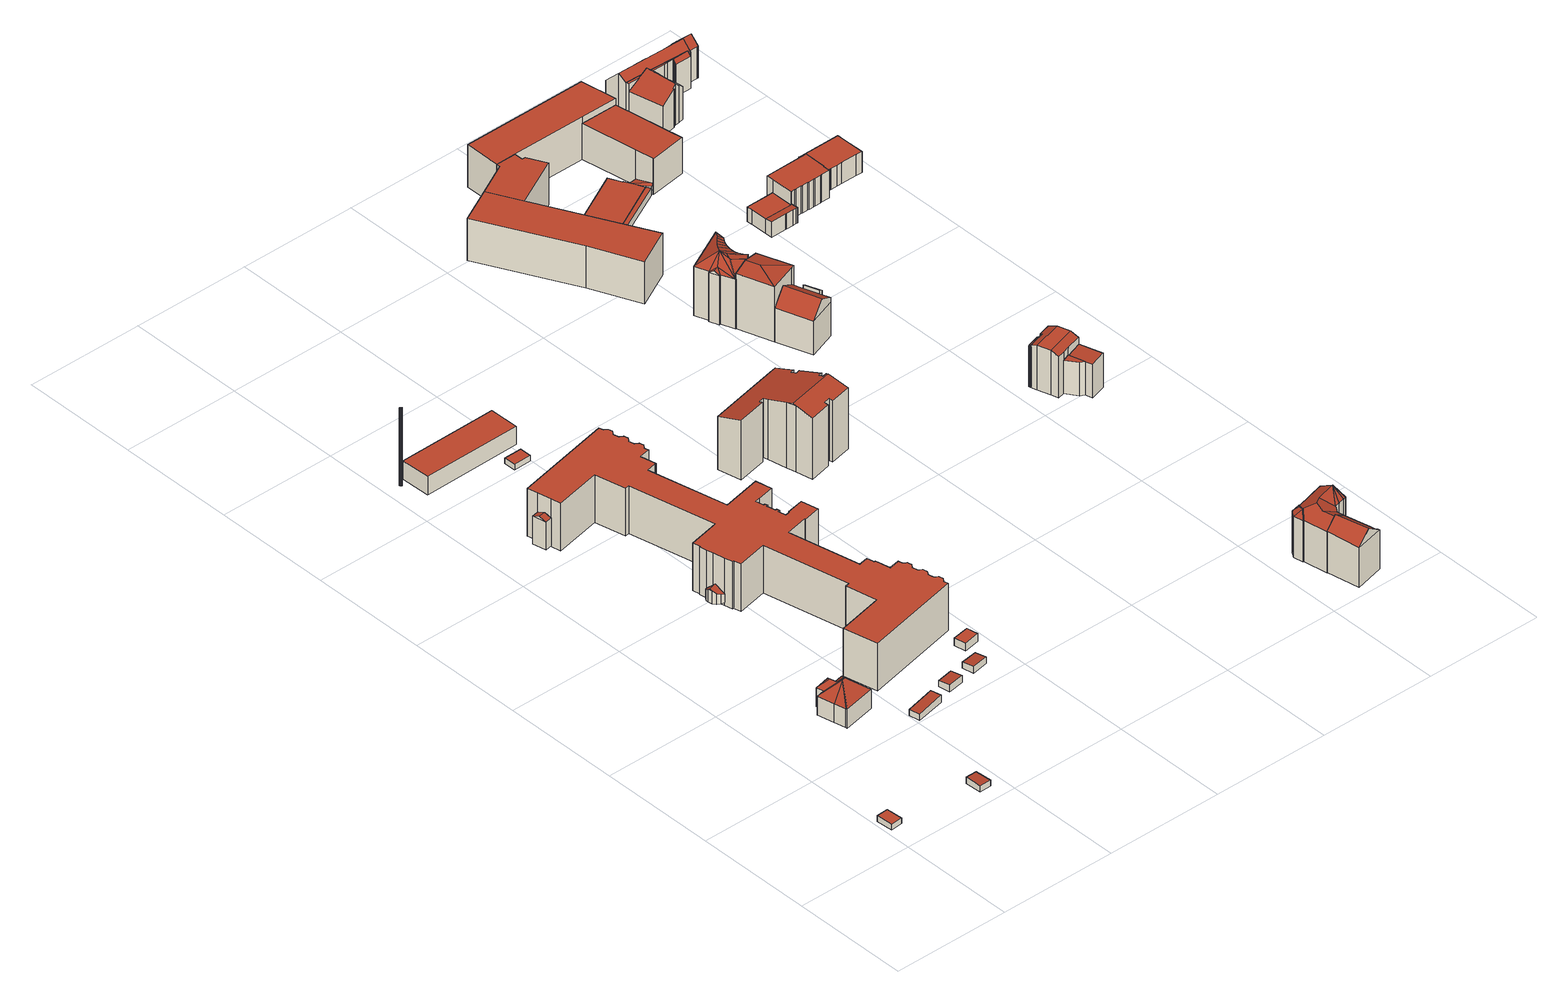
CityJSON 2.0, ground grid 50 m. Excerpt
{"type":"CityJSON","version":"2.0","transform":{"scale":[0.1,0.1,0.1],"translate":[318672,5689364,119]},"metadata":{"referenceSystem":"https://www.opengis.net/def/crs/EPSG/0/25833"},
"CityObjects":{
"building1":{"type":"Building","attributes":{"Dachtyp_tdc":"tdcPolyFlatRoof","Gemeindeschluessel":14713000,"Dachneigung":0,"QualitaetDacherkennung":87,"Geometrietyp2DReferenz":"3000","function":"31001_9998","roofType":"1000","measuredHeight":2.45},"geometry":[{"type":"MultiSurface","lod":"2","boundaries":[[[0,1,2,3]],[[1,4,5,2]],[[4,6,7,5]],[[6,0,3,7]],[[6,4,1,0]],[[3,2,5,7]]],"semantics":{"surfaces":[{"type":"WallSurface"},{"type":"RoofSurface"},{"type":"GroundSurface"}],"values":[0,0,0,0,1,2]}}]},
"building2":{"type":"Building","attributes":{"Dachtyp_tdc":"tdcPolyFlatRoof","Gemeindeschluessel":14713000,"Dachneigung":4.17,"QualitaetDacherkennung":93,"Geometrietyp2DReferenz":"3000","function":"31001_9998","roofType":"2100","measuredHeight":2.83},"geometry":[{"type":"MultiSurface","lod":"2","boundaries":[[[8,9,10,11]],[[9,12,13,10]],[[12,14,15,13]],[[14,8,11,15]],[[14,12,9,8]],[[11,10,13,15]]],"semantics":{"surfaces":[{"type":"WallSurface"},{"type":"RoofSurface"},{"type":"GroundSurface"}],"values":[0,0,0,0,1,2]}}]},
"building3":{"type":"Building","attributes":{"Dachtyp_tdc":"tdcFreeFormRoof","Gemeindeschluessel":14713000,"Dachneigung":44.44,"QualitaetDacherkennung":66,"Geometrietyp2DReferenz":"3000","function":"31001_9998","roofType":"5000","measuredHeight":14.51},"geometry":[{"type":"MultiSurface","lod":"2","boundaries":[[[16,17,18,19]],[[17,20,21,18]],[[20,22,23,21]],[[22,24,25,23]],[[24,26,27,25]],[[26,28,29,27]],[[28,30,31,29]],[[30,32,33,31]],[[32,34,35,33]],[[34,36,37,35]],[[36,38,39,37]],[[38,40,41,39]],[[40,42,43,41]],[[42,16,19,43]],[[40,44,42]],[[38,44,40]],[[44,38,36]],[[45,44,36,34]],[[46,47,48,45,34,32]],[[49,50,46,32,30]],[[49,30,28]],[[50,49,28,26]],[[46,50,26,24]],[[51,47,46,24,22]],[[52,51,22,20]],[[52,20,17]],[[48,47,51,52,17,16]],[[44,45,48,16,42]],[[19,18,21,23,25,27,29,31,33,35,37,39,41,43]]],"semantics":{"surfaces":[{"type":"WallSurface"},{"type":"RoofSurface"},{"type":"GroundSurface"}],"values":[0,0,0,0,0,0,0,0,0,0,0,0,0,0,1,1,1,1,1,1,1,1,1,1,1,1,1,1,2]}}]},
"building4":{"type":"Building","attributes":{"Dachtyp_tdc":"tdcPolyFlatRoof","Gemeindeschluessel":14713000,"Dachneigung":3.12,"QualitaetDacherkennung":56,"Geometrietyp2DReferenz":"3000","function":"31001_9998","roofType":"2100","measuredHeight":3.29},"geometry":[{"type":"MultiSurface","lod":"2","boundaries":[[[53,54,55,56]],[[54,57,58,55]],[[57,59,60,58]],[[59,53,56,60]],[[59,57,54,53]],[[56,55,58,60]]],"semantics":{"surfaces":[{"type":"WallSurface"},{"type":"RoofSurface"},{"type":"GroundSurface"}],"values":[0,0,0,0,1,2]}}]},
"building5":{"type":"Building","attributes":{"name":"Landesschule Förderzentrum Samuel Heinicke","Dachtyp_tdc":"tdcGableRoof","Gemeindeschluessel":14713000,"Dachneigung":18.91,"QualitaetDacherkennung":49,"Geometrietyp2DReferenz":"3000","function":"31001_3021","roofType":"3100","measuredHeight":13.49},"geometry":[{"type":"MultiSurface","lod":"2","boundaries":[[[61,62,63,64]],[[62,65,66,63]],[[65,67,68,66]],[[67,61,64,68]],[[65,62,69]],[[61,67,70]],[[62,61,70,69]],[[67,65,69,70]],[[64,63,66,68]]],"semantics":{"surfaces":[{"type":"WallSurface"},{"type":"RoofSurface"},{"type":"GroundSurface"}],"values":[0,0,0,0,0,0,1,1,2]}}]},
"building6":{"type":"Building","attributes":{"name":"Landesschule Förderzentrum Samuel Heinicke","Dachtyp_tdc":"tdcFreeFormRoof","Gemeindeschluessel":14713000,"Dachneigung":41.93,"QualitaetDacherkennung":8,"Geometrietyp2DReferenz":"3000","function":"31001_3021","roofType":"5000","measuredHeight":6.17},"geometry":[{"type":"MultiSurface","lod":"2","boundaries":[[[71,72,73,74]],[[72,75,76,73]],[[75,77,78,76]],[[77,79,80,78]],[[79,81,82,80]],[[81,83,84,82]],[[83,85,86,84]],[[85,87,88,86]],[[87,71,74,88]],[[72,71,89,90,77,75]],[[89,87,85,83,81,79,90]],[[71,87,89]],[[79,77,90]],[[74,73,76,78,80,82,84,86,88]]],"semantics":{"surfaces":[{"type":"WallSurface"},{"type":"RoofSurface"},{"type":"GroundSurface"}],"values":[0,0,0,0,0,0,0,0,0,1,1,0,0,2]}}]},
"building7":{"type":"Building","attributes":{"Stand_DGM":"2023","Stand_Basis-DLM":"2022","Gemeindeschluessel":"14713000","ObjektHoehe":34,"Stand_Laserscan":"2023","BodenHoehe":120.18,"Stand_3D-Stadtmodell":"2025","Geometrietyp2DReferenz":1000,"AbsoluteHoehe":154.18,"function":"51002_1290","roofType":"9999","measuredHeight":34},"geometry":[{"type":"MultiSurface","lod":"2","boundaries":[[[91,92,93]],[[91,93,94]],[[91,94,95]],[[91,95,96]],[[91,96,97]],[[91,97,98]],[[91,98,99]],[[91,99,100]],[[91,100,101]],[[91,101,102]],[[91,102,103]],[[91,103,104]],[[91,104,105]],[[91,105,106]],[[91,106,107]],[[91,108,109]],[[91,107,110]],[[91,110,108]],[[93,92,111]],[[93,111,112]],[[92,91,113]],[[92,113,111]],[[91,109,114]],[[91,114,113]],[[109,108,115]],[[109,115,114]],[[108,110,116]],[[108,116,115]],[[110,107,117]],[[110,117,116]],[[107,106,118]],[[107,118,117]],[[106,105,119]],[[106,119,118]],[[105,104,120]],[[105,120,119]],[[104,103,121]],[[104,121,120]],[[103,102,122]],[[103,122,121]],[[102,101,123]],[[102,123,122]],[[101,100,124]],[[101,124,123]],[[100,99,125]],[[100,125,124]],[[99,98,126]],[[99,126,125]],[[98,97,127]],[[98,127,126]],[[97,96,128]],[[97,128,127]],[[96,95,129]],[[96,129,128]],[[95,94,130]],[[95,130,129]],[[94,93,112]],[[94,112,130]],[[130,112,111]],[[130,111,113]],[[130,113,114]],[[130,114,115]],[[130,115,116]],[[130,116,117]],[[130,117,118]],[[130,118,119]],[[130,119,120]],[[130,120,121]],[[130,121,122]],[[130,122,123]],[[130,123,124]],[[130,124,125]],[[130,125,126]],[[130,126,127]],[[130,127,128]],[[130,128,129]]],"semantics":{"surfaces":[{"type":"RoofSurface"},{"type":"WallSurface"},{"type":"GroundSurface"}],"values":[0,0,0,0,0,0,0,0,0,0,0,0,0,0,0,0,0,0,1,1,1,1,1,1,1,1,1,1,1,1,1,1,1,1,1,1,1,1,1,1,1,1,1,1,1,1,1,1,1,1,1,1,1,1,1,1,1,1,2,2,2,2,2,2,2,2,2,2,2,2,2,2,2,2,2,2]}}]},
"building8":{"type":"Building","attributes":{"Dachtyp_tdc":"tdcPolyFlatRoof","Gemeindeschluessel":14713000,"Dachneigung":3.47,"QualitaetDacherkennung":79,"Geometrietyp2DReferenz":"3000","function":"31001_9998","roofType":"2100","measuredHeight":3.02},"geometry":[{"type":"MultiSurface","lod":"2","boundaries":[[[131,132,133,134]],[[132,135,136,133]],[[135,137,138,136]],[[137,131,134,138]],[[137,135,132,131]],[[134,133,136,138]]],"semantics":{"surfaces":[{"type":"WallSurface"},{"type":"RoofSurface"},{"type":"GroundSurface"}],"values":[0,0,0,0,1,2]}}]},
"building9":{"type":"Building","attributes":{"name":"Landesschule Förderzentrum Samuel Heinicke","Dachtyp_tdc":"tdcPolyFlatRoof","Gemeindeschluessel":14713000,"Dachneigung":0,"QualitaetDacherkennung":6,"Geometrietyp2DReferenz":"3000","function":"31001_3021","roofType":"1000","measuredHeight":20.9},"geometry":[{"type":"MultiSurface","lod":"2","boundaries":[[[139,140,141,142]],[[140,143,144,141]],[[143,145,146,144]],[[145,147,148,146]],[[147,149,150,148]],[[149,151,152,150]],[[151,153,154,152]],[[153,155,156,154]],[[155,157,158,156]],[[157,159,160,158]],[[159,161,162,160]],[[161,163,164,162]],[[163,165,166,164]],[[165,167,168,166]],[[167,169,170,168]],[[169,171,172,170]],[[171,173,174,172]],[[173,175,176,174]],[[175,177,178,176]],[[177,179,180,178]],[[179,181,182,180]],[[181,183,184,182]],[[183,185,186,184]],[[185,187,188,186]],[[187,189,190,188]],[[189,191,192,190]],[[191,193,194,192]],[[193,195,196,194]],[[195,197,198,196]],[[197,199,200,198]],[[199,201,202,200]],[[201,203,204,202]],[[203,205,206,204]],[[205,207,208,206]],[[207,209,210,208]],[[209,211,212,210]],[[211,213,214,212]],[[213,215,216,214]],[[215,217,218,216]],[[217,219,220,218]],[[219,221,222,220]],[[221,223,224,222]],[[223,225,226,224]],[[225,227,228,226]],[[227,229,230,228]],[[229,231,232,230]],[[231,233,234,232]],[[233,235,236,234]],[[235,237,238,236]],[[237,239,240,238]],[[239,241,242,240]],[[241,243,244,242]],[[243,245,246,244]],[[245,247,248,246]],[[247,249,250,248]],[[249,251,252,250]],[[251,253,254,252]],[[253,255,256,254]],[[255,257,258,256]],[[257,259,260,258]],[[259,261,262,260]],[[261,263,264,262]],[[263,265,266,264]],[[265,267,268,266]],[[267,269,270,268]],[[269,271,272,270]],[[271,273,274,272]],[[273,275,276,274]],[[275,277,278,276]],[[277,279,280,278]],[[279,281,282,280]],[[281,283,284,282]],[[283,285,286,284]],[[285,287,288,286]],[[287,289,290,288]],[[289,291,292,290]],[[291,293,294,292]],[[293,295,296,294]],[[295,297,298,296]],[[297,299,300,298]],[[299,301,302,300]],[[301,303,304,302]],[[303,139,142,304]],[[303,301,299,297,295,293,291,289,287,285,283,281,279,277,275,273,271,269,267,265,263,261,259,257,255,253,251,249,247,245,243,241,239,237,235,233,231,229,227,225,223,221,219,217,215,213,211,209,207,205,203,201,199,197,195,193,191,189,187,185,183,181,179,177,175,173,171,169,167,165,163,161,159,157,155,153,151,149,147,145,143,140,139]],[[142,141,144,146,148,150,152,154,156,158,160,162,164,166,168,170,172,174,176,178,180,182,184,186,188,190,192,194,196,198,200,202,204,206,208,210,212,214,216,218,220,222,224,226,228,230,232,234,236,238,240,242,244,246,248,250,252,254,256,258,260,262,264,266,268,270,272,274,276,278,280,282,284,286,288,290,292,294,296,298,300,302,304]]],"semantics":{"surfaces":[{"type":"WallSurface"},{"type":"RoofSurface"},{"type":"GroundSurface"}],"values":[0,0,0,0,0,0,0,0,0,0,0,0,0,0,0,0,0,0,0,0,0,0,0,0,0,0,0,0,0,0,0,0,0,0,0,0,0,0,0,0,0,0,0,0,0,0,0,0,0,0,0,0,0,0,0,0,0,0,0,0,0,0,0,0,0,0,0,0,0,0,0,0,0,0,0,0,0,0,0,0,0,0,0,1,2]}}]},
"building10":{"type":"Building","attributes":{"Dachtyp_tdc":"tdcPolyFlatRoof","Gemeindeschluessel":14713000,"Dachneigung":5.95,"QualitaetDacherkennung":83,"Geometrietyp2DReferenz":"3000","function":"31001_9998","roofType":"2100","measuredHeight":3.06},"geometry":[{"type":"MultiSurface","lod":"2","boundaries":[[[305,306,307,308]],[[306,309,310,307]],[[309,311,312,310]],[[311,305,308,312]],[[311,309,306,305]],[[308,307,310,312]]],"semantics":{"surfaces":[{"type":"WallSurface"},{"type":"RoofSurface"},{"type":"GroundSurface"}],"values":[0,0,0,0,1,2]}}]},
"building11":{"type":"Building","attributes":{"Dachtyp_tdc":"tdcPolyFlatRoof","Gemeindeschluessel":14713000,"Dachneigung":0,"QualitaetDacherkennung":27,"Geometrietyp2DReferenz":"3000","function":"31001_2000","roofType":"1000","measuredHeight":8.03},"geometry":[{"type":"MultiSurface","lod":"2","boundaries":[[[313,314,315,316]],[[314,317,318,315]],[[317,319,320,318]],[[319,313,316,320]],[[319,317,314,313]],[[316,315,318,320]]],"semantics":{"surfaces":[{"type":"WallSurface"},{"type":"RoofSurface"},{"type":"GroundSurface"}],"values":[0,0,0,0,1,2]}}]},
"building12":{"type":"Building","attributes":{"Dachtyp_tdc":"tdcPolyFlatRoof","Gemeindeschluessel":14713000,"Dachneigung":0,"QualitaetDacherkennung":94,"Geometrietyp2DReferenz":"3000","function":"31001_9998","roofType":"1000","measuredHeight":3.48},"geometry":[{"type":"MultiSurface","lod":"2","boundaries":[[[321,322,323,324]],[[322,325,326,323]],[[325,327,328,326]],[[327,321,324,328]],[[327,325,322,321]],[[324,323,326,328]]],"semantics":{"surfaces":[{"type":"WallSurface"},{"type":"RoofSurface"},{"type":"GroundSurface"}],"values":[0,0,0,0,1,2]}}]},
"building13":{"type":"Building","attributes":{"name":"Landesschule Förderzentrum Samuel Heinicke","Dachtyp_tdc":"tdcPolyFlatRoof","Gemeindeschluessel":14713000,"Dachneigung":0,"QualitaetDacherkennung":23,"Geometrietyp2DReferenz":"3000","function":"31001_3021","roofType":"1000","measuredHeight":5.14},"geometry":[{"type":"MultiSurface","lod":"2","boundaries":[[[329,330,331,332]],[[330,333,334,331]],[[333,335,336,334]],[[335,329,332,336]],[[335,333,330,329]],[[332,331,334,336]]],"semantics":{"surfaces":[{"type":"WallSurface"},{"type":"RoofSurface"},{"type":"GroundSurface"}],"values":[0,0,0,0,1,2]}}]},
"building14":{"type":"Building","attributes":{"Dachtyp_tdc":"tdcPolyFlatRoof","Gemeindeschluessel":14713000,"Dachneigung":0,"QualitaetDacherkennung":68,"Geometrietyp2DReferenz":"3000","function":"31001_2000","roofType":"1000","measuredHeight":2.56},"geometry":[{"type":"MultiSurface","lod":"2","boundaries":[[[337,338,339,340]],[[338,341,342,339]],[[341,343,344,342]],[[343,337,340,344]],[[343,341,338,337]],[[340,339,342,344]]],"semantics":{"surfaces":[{"type":"WallSurface"},{"type":"RoofSurface"},{"type":"GroundSurface"}],"values":[0,0,0,0,1,2]}}]},
"building15":{"type":"Building","attributes":{"Dachtyp_tdc":"tdcFreeFormRoof","Gemeindeschluessel":14713000,"Dachneigung":16.24,"QualitaetDacherkennung":8,"Geometrietyp2DReferenz":"3000","function":"31001_2000","roofType":"5000","measuredHeight":29.6},"geometry":[{"type":"MultiSurface","lod":"2","boundaries":[[[345,346,347,348]],[[346,349,350,347]],[[349,351,352,350]],[[351,353,354,352]],[[353,355,356,354]],[[355,357,358,356]],[[357,359,360,358]],[[359,361,362,360]],[[361,363,364,362]],[[363,365,366,364]],[[365,367,368,366]],[[367,369,370,368]],[[369,371,372,370]],[[371,373,374,372]],[[373,375,376,374]],[[375,377,378,376]],[[377,379,380,378]],[[379,381,382,380]],[[381,383,384,382]],[[383,385,386,384]],[[385,387,388,386]],[[387,389,390,388]],[[389,391,392,390]],[[391,345,348,392]],[[359,357,355,353,393,394,365,363,361]],[[346,345,391,389,387,385,383,381,379,377,375,373,371,369,367,394,393,351,349]],[[367,365,394]],[[353,351,393]],[[348,347,350,352,354,356,358,360,362,364,366,368,370,372,374,376,378,380,382,384,386,388,390,392]]],"semantics":{"surfaces":[{"type":"WallSurface"},{"type":"RoofSurface"},{"type":"GroundSurface"}],"values":[0,0,0,0,0,0,0,0,0,0,0,0,0,0,0,0,0,0,0,0,0,0,0,0,1,1,0,0,2]}}]},
"building16":{"type":"Building","attributes":{"Dachtyp_tdc":"tdcFreeFormRoof","Gemeindeschluessel":14713000,"Dachneigung":38.97,"QualitaetDacherkennung":57,"Geometrietyp2DReferenz":"3000","function":"31001_9998","roofType":"5000","measuredHeight":22.18},"geometry":[{"type":"MultiSurface","lod":"2","boundaries":[[[395,396,397,398]],[[396,399,400,397]],[[399,401,402,400]],[[401,403,404,402]],[[403,405,406,404]],[[405,407,408,406]],[[407,409,410,408]],[[409,411,412,410]],[[411,395,398,412]],[[411,413,414,395]],[[407,405,403,401,399,396,414,413,409]],[[396,395,414]],[[411,409,413]],[[398,397,400,402,404,406,408,410,412]]],"semantics":{"surfaces":[{"type":"WallSurface"},{"type":"RoofSurface"},{"type":"GroundSurface"}],"values":[0,0,0,0,0,0,0,0,0,1,1,0,0,2]}}]},
"building17":{"type":"Building","attributes":{"Dachtyp_tdc":"tdcFreeFormRoof","Gemeindeschluessel":14713000,"Dachneigung":27.77,"QualitaetDacherkennung":40,"Geometrietyp2DReferenz":"3000","function":"31001_9998","roofType":"5000","measuredHeight":21.78},"geometry":[{"type":"MultiSurface","lod":"2","boundaries":[[[415,416,417,418]],[[416,419,420,417]],[[419,421,422,420]],[[421,423,424,422]],[[423,425,426,424]],[[425,427,428,426]],[[427,429,430,428]],[[429,431,432,430]],[[431,433,434,432]],[[433,396,435,434]],[[396,436,437,435]],[[436,438,439,437]],[[438,440,441,439]],[[440,442,443,441]],[[442,415,418,443]],[[444,445,440,438]],[[438,436,446,447,448,444]],[[446,396,433,447]],[[449,448,447,433,431]],[[425,423,450]],[[427,425,450]],[[429,427,450]],[[431,429,450]],[[450,449,431]],[[450,421,419,445,444,448,449]],[[451,452,445,419,416]],[[451,416,415]],[[452,451,415,442]],[[445,452,442,440]],[[396,446,436]],[[421,450,423]],[[418,417,420,422,424,426,428,430,432,434,435,437,439,441,443]]],"semantics":{"surfaces":[{"type":"WallSurface"},{"type":"RoofSurface"},{"type":"GroundSurface"}],"values":[0,0,0,0,0,0,0,0,0,0,0,0,0,0,0,1,1,1,1,1,1,1,1,1,1,1,1,1,1,0,0,2]}}]},
"building18":{"type":"Building","attributes":{"Dachtyp_tdc":"tdcFreeFormRoof","Gemeindeschluessel":14713000,"Dachneigung":30.94,"QualitaetDacherkennung":8,"Geometrietyp2DReferenz":"3000","function":"31001_9998","roofType":"5000","measuredHeight":26.02},"geometry":[{"type":"MultiSurface","lod":"2","boundaries":[[[453,454,455]],[[456,453,455,457]],[[458,459,460,461,456,457,462]],[[463,464,465,466,467,468,469,470,471,472,473,474,475,476,477,478,479,480,481]],[[457,455,464,463]],[[455,454,465,464]],[[454,482,466,465]],[[482,483,467,466]],[[483,484,468,467]],[[484,485,469,468]],[[485,486,470,469]],[[486,487,471,470]],[[487,488,472,471]],[[488,489,473,472]],[[489,490,474,473]],[[490,491,475,474]],[[491,492,476,475]],[[492,493,477,476]],[[493,494,478,477]],[[494,495,479,478]],[[495,496,480,479]],[[496,462,481,480]],[[462,457,463,481]],[[458,462,496]],[[459,458,496,495]],[[497,460,459,495,494]],[[498,499,497,494,493]],[[500,498,493,492]],[[501,500,492,491]],[[502,501,491,490]],[[503,502,490,489]],[[503,489,488]],[[499,498,500,501,502,503,488,487]],[[497,461,460]],[[499,461,497]],[[499,482,461]],[[499,504,482]],[[499,486,504]],[[486,499,487]],[[482,504,483]],[[505,504,486,485]],[[505,485,484]],[[504,505,484,483]],[[453,456,461,482,454]]],"semantics":{"surfaces":[{"type":"RoofSurface"},{"type":"GroundSurface"},{"type":"WallSurface"}],"values":[0,0,0,1,2,2,2,2,2,2,2,2,2,2,2,2,2,2,2,2,2,2,2,0,0,0,0,0,0,0,0,0,0,0,0,0,0,0,0,0,0,2,0,0]}}]},
"building19":{"type":"Building","attributes":{"Gemeindeschluessel":14713000,"Geometrietyp2DReferenz":"3000","function":"31001_9998","roofType":"9999"},"children":["building19-1","building19-2"]},
"building19-1":{"type":"BuildingPart","attributes":{"Dachtyp_tdc":"tdcGableRoof","Dachneigung":43.52,"QualitaetDacherkennung":62,"Geometrietyp2DReferenz":"3000","roofType":"3100","measuredHeight":20.63},"parents":["building19"],"geometry":[{"type":"MultiSurface","lod":"2","boundaries":[[[506,507,508,509]],[[507,510,511,508]],[[512,513,514,515]],[[513,516,517,514]],[[516,518,519,517]],[[518,506,509,519]],[[506,518,520,521]],[[522,523,521,520,524,525,526]],[[512,526,525,513]],[[513,525,524,516]],[[516,524,520,518]],[[507,523,522,510]],[[506,521,523,507]],[[509,508,511,515,514,517,519]],[[515,511,510,512]],[[510,522,526,512]]],"semantics":{"surfaces":[{"type":"WallSurface"},{"type":"RoofSurface"},{"type":"GroundSurface"},{"type":"ClosureSurface"}],"values":[0,0,0,0,0,0,1,1,0,0,0,0,0,2,3,3]}}]},
"building19-2":{"type":"BuildingPart","attributes":{"Dachtyp_tdc":"tdcPolyFlatRoof","Dachneigung":30.24,"QualitaetDacherkennung":43,"Geometrietyp2DReferenz":"3000","roofType":"2100","measuredHeight":18.26},"parents":["building19"],"geometry":[{"type":"MultiSurface","lod":"2","boundaries":[[[527,528,529,511,510,522]],[[528,530,531,529]],[[530,532,526,512,515,531]],[[532,530,528,527]],[[511,529,531,515]],[[522,526,532,527]],[[510,511,515,512]],[[510,512,526,522]]],"semantics":{"surfaces":[{"type":"WallSurface"},{"type":"RoofSurface"},{"type":"GroundSurface"},{"type":"ClosureSurface"}],"values":[0,0,0,1,2,0,3,3]}}]},
"building20":{"type":"Building","attributes":{"Dachtyp_tdc":"tdcHipAndGableRoof","Gemeindeschluessel":14713000,"Dachneigung":14.3,"QualitaetDacherkennung":37,"Geometrietyp2DReferenz":"3000","function":"31001_9998","roofType":"5000","measuredHeight":25.97},"geometry":[{"type":"MultiSurface","lod":"2","boundaries":[[[533,534,535,536]],[[534,537,538,535]],[[537,539,540,538]],[[539,541,542,540]],[[541,543,544,542]],[[543,545,546,544]],[[545,533,536,546]],[[541,539,537,547]],[[537,534,533,545,547]],[[545,543,541,547]],[[536,535,538,540,542,544,546]]],"semantics":{"surfaces":[{"type":"WallSurface"},{"type":"RoofSurface"},{"type":"GroundSurface"}],"values":[0,0,0,0,0,0,0,1,1,1,2]}}]},
"building21":{"type":"Building","attributes":{"Gemeindeschluessel":14713000,"Geometrietyp2DReferenz":"3000","function":"31001_9998","roofType":"9999"},"children":["building21-1","building21-2","building21-3","building21-4"]},
"building21-1":{"type":"BuildingPart","attributes":{"Dachtyp_tdc":"tdcPolyFlatRoof","Dachneigung":0,"QualitaetDacherkennung":65,"Geometrietyp2DReferenz":"3000","roofType":"1000","measuredHeight":18.5},"parents":["building21"],"geometry":[{"type":"MultiSurface","lod":"2","boundaries":[[[548,549,550,551]],[[549,552,553,550]],[[552,554,555,553]],[[556,557,558,559]],[[556,560,561,557]],[[562,548,551,563]],[[562,560,556,559,554,552,549,548]],[[551,550,553,555,558,557,561,563]],[[559,558,555,554]],[[563,561,560,562]]],"semantics":{"surfaces":[{"type":"WallSurface"},{"type":"RoofSurface"},{"type":"GroundSurface"},{"type":"ClosureSurface"}],"values":[0,0,0,0,0,0,1,2,3,3]}}]},
"building21-2":{"type":"BuildingPart","attributes":{"Dachtyp_tdc":"tdcPolyFlatRoof","Dachneigung":0,"QualitaetDacherkennung":67,"Geometrietyp2DReferenz":"3000","roofType":"1000","measuredHeight":15.7},"parents":["building21"],"geometry":[{"type":"MultiSurface","lod":"2","boundaries":[[[564,565,566,567]],[[565,568,569,566]],[[568,570,571,569]],[[570,572,573,571]],[[572,574,575,573]],[[574,572,570,568,565,564]],[[567,566,569,571,573,575]],[[567,575,574,564]]],"semantics":{"surfaces":[{"type":"WallSurface"},{"type":"RoofSurface"},{"type":"GroundSurface"},{"type":"ClosureSurface"}],"values":[0,0,0,0,0,1,2,3]}}]},
"building21-3":{"type":"BuildingPart","attributes":{"Dachtyp_tdc":"tdcPolyFlatRoof","Dachneigung":0,"QualitaetDacherkennung":69,"Geometrietyp2DReferenz":"3000","roofType":"1000","measuredHeight":18.48},"parents":["building21"],"geometry":[{"type":"MultiSurface","lod":"2","boundaries":[[[576,577,578,579]],[[577,580,581,578]],[[580,559,558,581]],[[554,582,583,555]],[[582,576,579,583]],[[582,554,559,580,577,576]],[[579,578,581,558,555,583]],[[555,558,559,554]]],"semantics":{"surfaces":[{"type":"WallSurface"},{"type":"RoofSurface"},{"type":"GroundSurface"},{"type":"ClosureSurface"}],"values":[0,0,0,0,0,1,2,3]}}]},
"building21-4":{"type":"BuildingPart","attributes":{"Dachtyp_tdc":"tdcPolyFlatRoof","Dachneigung":0,"QualitaetDacherkennung":67,"Geometrietyp2DReferenz":"3000","roofType":"1000","measuredHeight":18.55},"parents":["building21"],"geometry":[{"type":"MultiSurface","lod":"2","boundaries":[[[584,585,586,561,560]],[[585,587,588,586]],[[587,589,564,567,588]],[[590,591,562,563,575,574]],[[591,590,589,587,585,584]],[[561,586,588,567,575,563]],[[574,564,589,590]],[[574,575,567,564]],[[560,562,591,584]],[[560,561,563,562]]],"semantics":{"surfaces":[{"type":"WallSurface"},{"type":"RoofSurface"},{"type":"GroundSurface"},{"type":"ClosureSurface"}],"values":[0,0,0,0,1,2,0,3,0,3]}}]},
"building22":{"type":"Building","attributes":{"Gemeindeschluessel":14713000,"Geometrietyp2DReferenz":"3000","function":"31001_9998","roofType":"9999"},"children":["building22-1","building22-2","building22-3","building22-4"]},
"building22-1":{"type":"BuildingPart","attributes":{"Dachtyp_tdc":"tdcFreeFormRoof","Dachneigung":59.43,"QualitaetDacherkennung":19,"Geometrietyp2DReferenz":"3000","roofType":"5000","measuredHeight":18.7},"parents":["building22"],"geometry":[{"type":"MultiSurface","lod":"2","boundaries":[[[592,593,594,595]],[[593,596,597,594]],[[596,598,599,597]],[[600,601,602,603]],[[601,592,595,602]],[[598,596,604]],[[596,593,592,601,604]],[[601,600,598,604]],[[595,594,597,599,603,602]],[[603,599,598,600]]],"semantics":{"surfaces":[{"type":"WallSurface"},{"type":"RoofSurface"},{"type":"GroundSurface"},{"type":"ClosureSurface"}],"values":[0,0,0,0,0,1,1,1,2,3]}}]},
"building22-2":{"type":"BuildingPart","attributes":{"Dachtyp_tdc":"tdcPolyFlatRoof","Dachneigung":4.07,"QualitaetDacherkennung":30,"Geometrietyp2DReferenz":"3000","roofType":"2100","measuredHeight":14.75},"parents":["building22"],"geometry":[{"type":"MultiSurface","lod":"2","boundaries":[[[605,606,607,608]],[[605,609,610,606]],[[611,609,605,608]],[[607,606,610,612]],[[612,610,609,611]],[[611,608,607,612]]],"semantics":{"surfaces":[{"type":"WallSurface"},{"type":"RoofSurface"},{"type":"GroundSurface"},{"type":"ClosureSurface"}],"values":[0,0,1,2,3,3]}}]},
"building22-3":{"type":"BuildingPart","attributes":{"Dachtyp_tdc":"tdcCutGableRoof","Dachneigung":0.206,"QualitaetDacherkennung":80,"Geometrietyp2DReferenz":"3000","roofType":"9999","measuredHeight":19.57},"parents":["building22"],"geometry":[{"type":"MultiSurface","lod":"2","boundaries":[[[613,610,609]],[[613,614,615,610]],[[614,616,617,615]],[[616,618,619,617]],[[618,620,600,603,619]],[[621,622,623,599,598]],[[622,624,625,623]],[[624,626,627,625]],[[626,628,629,627]],[[628,630,631,629]],[[630,632,633,631]],[[632,634,635,636,633]],[[616,614,613,637,634,632]],[[628,626,624,622,621,620,618]],[[632,630,628,618,616]],[[636,612,610,615,617,619,603,599,623,625,627,629,631,633]],[[638,635,634,637,611]],[[638,612,636,635]],[[609,611,637,613]],[[609,610,612,638,611]],[[621,598,600,620]],[[598,599,603,600]]],"semantics":{"surfaces":[{"type":"WallSurface"},{"type":"RoofSurface"},{"type":"GroundSurface"},{"type":"ClosureSurface"}],"values":[0,0,0,0,0,0,0,0,0,0,0,0,1,1,1,2,0,3,0,3,0,3]}}]},
"building22-4":{"type":"BuildingPart","attributes":{"Dachtyp_tdc":"tdcPolyFlatRoof","Dachneigung":3.3,"QualitaetDacherkennung":74,"Geometrietyp2DReferenz":"3000","roofType":"2100","measuredHeight":15.15},"parents":["building22"],"geometry":[{"type":"MultiSurface","lod":"2","boundaries":[[[635,639,640,636]],[[639,641,642,640]],[[641,643,607,642]],[[643,641,639,635,638]],[[612,636,640,642,607]],[[636,612,638,635]],[[608,611,638,612,607,643]]],"semantics":{"surfaces":[{"type":"WallSurface"},{"type":"RoofSurface"},{"type":"GroundSurface"},{"type":"ClosureSurface"}],"values":[0,0,0,1,2,3,3]}}]},
"building23":{"type":"Building","attributes":{"Gemeindeschluessel":14713000,"Geometrietyp2DReferenz":"3000","function":"31001_9998","roofType":"9999"},"children":["building23-1","building23-2","building23-3"]},
"building23-1":{"type":"BuildingPart","attributes":{"Dachtyp_tdc":"tdcFreeFormRoof","Dachneigung":15.13,"QualitaetDacherkennung":15,"Geometrietyp2DReferenz":"3000","roofType":"5000","measuredHeight":4.57},"parents":["building23"],"geometry":[{"type":"MultiSurface","lod":"2","boundaries":[[[644,645,646,647]],[[645,648,649,646]],[[648,650,651,649]],[[650,652,653,651]],[[652,654,655,653]],[[654,656,657,655]],[[658,659,644,660,661,662]],[[658,662,663]],[[664,665,666,667,644,659]],[[644,667,645]],[[645,667,666,648]],[[648,666,665,650]],[[650,665,664,652]],[[652,664,659,658,663,654]],[[654,663,662,661,668,656]],[[647,646,649,651,653,655,657,669]],[[647,669,670,644]],[[669,657,656,670]],[[668,661,660,671]],[[670,671,660,644]],[[656,668,671,670]]],"semantics":{"surfaces":[{"type":"WallSurface"},{"type":"RoofSurface"},{"type":"GroundSurface"},{"type":"ClosureSurface"}],"values":[0,0,0,0,0,0,1,1,1,0,0,0,0,0,0,2,3,3,0,3,3]}}]},
"building23-2":{"type":"BuildingPart","attributes":{"Dachtyp_tdc":"tdcPolyFlatRoof","Dachneigung":0,"QualitaetDacherkennung":74,"Geometrietyp2DReferenz":"3000","roofType":"1000","measuredHeight":2.92},"parents":["building23"],"geometry":[{"type":"MultiSurface","lod":"2","boundaries":[[[672,673,674,675]],[[673,676,677,674]],[[676,678,644,647,677]],[[679,680,681,682]],[[680,672,675,681]],[[680,679,671,660,678,676,673,672]],[[675,674,677,647,669,682,681]],[[660,644,678]],[[669,647,644,670]],[[670,644,660,671]],[[682,669,670,671,679]]],"semantics":{"surfaces":[{"type":"WallSurface"},{"type":"RoofSurface"},{"type":"GroundSurface"},{"type":"ClosureSurface"}],"values":[0,0,0,0,0,1,2,0,3,3,3]}}]},
"building23-3":{"type":"BuildingPart","attributes":{"Dachtyp_tdc":"tdcPolyFlatRoof","Dachneigung":0,"QualitaetDacherkennung":62,"Geometrietyp2DReferenz":"3000","roofType":"1000","measuredHeight":2.92},"parents":["building23"],"geometry":[{"type":"MultiSurface","lod":"2","boundaries":[[[668,683,684,657,656]],[[683,679,682,684]],[[671,679,683,668]],[[657,684,682,669]],[[671,670,669,682,679]],[[669,670,656,657]],[[656,670,671,668]]],"semantics":{"surfaces":[{"type":"WallSurface"},{"type":"RoofSurface"},{"type":"GroundSurface"},{"type":"ClosureSurface"}],"values":[0,0,1,2,3,3,3]}}]},
"building24":{"type":"Building","attributes":{"Gemeindeschluessel":14713000,"Geometrietyp2DReferenz":"3000","function":"31001_9998","roofType":"9999"},"children":["building24-1","building24-2","building24-3","building24-4"]},
"building24-1":{"type":"BuildingPart","attributes":{"Dachtyp_tdc":"tdcPolyFlatRoof","Dachneigung":3.9,"QualitaetDacherkennung":86,"Geometrietyp2DReferenz":"3000","roofType":"2100","measuredHeight":6.61},"parents":["building24"],"geometry":[{"type":"MultiSurface","lod":"2","boundaries":[[[685,686,687,688]],[[686,689,690,687]],[[689,691,692,690]],[[691,693,694,692]],[[693,695,696,694]],[[695,697,698,696]],[[697,699,700,701,698]],[[699,697,695,693,691,689,686,685,702]],[[688,687,690,692,694,696,698,701,703]],[[704,700,699,702]],[[688,703,704,702,685]],[[704,703,701,700]]],"semantics":{"surfaces":[{"type":"WallSurface"},{"type":"RoofSurface"},{"type":"GroundSurface"},{"type":"ClosureSurface"}],"values":[0,0,0,0,0,0,0,1,2,0,3,3]}}]},
"building24-2":{"type":"BuildingPart","attributes":{"Dachtyp_tdc":"tdcPolyFlatRoof","Dachneigung":0,"QualitaetDacherkennung":79,"Geometrietyp2DReferenz":"3000","roofType":"1000","measuredHeight":12.04},"parents":["building24"],"geometry":[{"type":"MultiSurface","lod":"2","boundaries":[[[705,706,707,708,709]],[[706,710,711,707]],[[710,712,713,711]],[[712,714,715,713]],[[714,716,717,715]],[[716,718,719,717]],[[718,720,721,719]],[[720,722,723,721]],[[722,724,725,723]],[[724,726,727,725]],[[726,728,729,727]],[[728,730,731,729]],[[730,732,733,731]],[[732,734,685,688,733]],[[735,736,737,738,739]],[[736,740,741,737]],[[740,742,743,744,741]],[[745,742,740,736,735,746,734,732,730,728,726,724,722,720,718,716,714,712,710,706,705]],[[708,707,711,713,715,717,719,721,723,725,727,729,731,733,688,703,738,737,741,744,747]],[[702,685,734,746]],[[703,688,685,702,704]],[[739,704,702,746,735]],[[739,738,703,704]],[[748,743,742,745]],[[748,747,744,743]],[[709,748,745,705]],[[709,708,747,748]]],"semantics":{"surfaces":[{"type":"WallSurface"},{"type":"RoofSurface"},{"type":"GroundSurface"},{"type":"ClosureSurface"}],"values":[0,0,0,0,0,0,0,0,0,0,0,0,0,0,0,0,0,1,2,0,3,0,3,0,3,0,3]}}]},
"building24-3":{"type":"BuildingPart","attributes":{"Dachtyp_tdc":"tdcPolyFlatRoof","Dachneigung":0,"QualitaetDacherkennung":80,"Geometrietyp2DReferenz":"3000","roofType":"1000","measuredHeight":9.19},"parents":["building24"],"geometry":[{"type":"MultiSurface","lod":"2","boundaries":[[[743,749,750,744]],[[749,751,752,750]],[[751,753,754,752]],[[753,755,756,754]],[[755,757,758,756]],[[757,759,760,758]],[[759,761,762,760]],[[761,763,764,762]],[[763,765,766,764]],[[765,767,768,766]],[[767,769,770,768]],[[769,771,772,770]],[[771,773,774,772]],[[773,709,708,774]],[[709,773,771,769,767,765,763,761,759,757,755,753,751,749,743,748]],[[747,744,750,752,754,756,758,760,762,764,766,768,770,772,774,708]],[[744,747,748,743]],[[747,708,709,748]]],"semantics":{"surfaces":[{"type":"WallSurface"},{"type":"RoofSurface"},{"type":"GroundSurface"},{"type":"ClosureSurface"}],"values":[0,0,0,0,0,0,0,0,0,0,0,0,0,0,1,2,3,3]}}]},
"building24-4":{"type":"BuildingPart","attributes":{"Dachtyp_tdc":"tdcPolyFlatRoof","Dachneigung":0,"QualitaetDacherkennung":78,"Geometrietyp2DReferenz":"3000","roofType":"1000","measuredHeight":6.39},"parents":["building24"],"geometry":[{"type":"MultiSurface","lod":"2","boundaries":[[[700,775,776,701]],[[775,777,778,776]],[[777,779,780,778]],[[779,739,738,780]],[[739,779,777,775,700,704]],[[703,701,776,778,780,738]],[[703,704,700,701]],[[703,738,739,704]]],"semantics":{"surfaces":[{"type":"WallSurface"},{"type":"RoofSurface"},{"type":"GroundSurface"},{"type":"ClosureSurface"}],"values":[0,0,0,0,1,2,3,3]}}]},
"building25":{"type":"Building","attributes":{"Gemeindeschluessel":14713000,"Geometrietyp2DReferenz":"3000","function":"31001_9998","roofType":"9999"},"children":["building25-1","building25-2","building25-3","building25-4","building25-5","building25-6"]},
"building25-1":{"type":"BuildingPart","attributes":{"Dachtyp_tdc":"tdcPolyFlatRoof","Dachneigung":41.33,"QualitaetDacherkennung":38,"Geometrietyp2DReferenz":"3000","roofType":"2100","measuredHeight":15.47},"parents":["building25"],"geometry":[{"type":"MultiSurface","lod":"2","boundaries":[[[781,782,783,784,785]],[[782,786,787,783]],[[786,788,789,787]],[[788,790,791,789]],[[790,792,793,794,791]],[[792,790,788,786,782,781]],[[784,783,787,789,791,794]],[[785,793,792,781]],[[785,784,794,793]]],"semantics":{"surfaces":[{"type":"WallSurface"},{"type":"RoofSurface"},{"type":"GroundSurface"},{"type":"ClosureSurface"}],"values":[0,0,0,0,0,1,2,0,3]}}]},
"building25-2":{"type":"BuildingPart","attributes":{"Dachtyp_tdc":"tdcPolyFlatRoof","Dachneigung":44.53,"QualitaetDacherkennung":66,"Geometrietyp2DReferenz":"3000","roofType":"2100","measuredHeight":16.62},"parents":["building25"],"geometry":[{"type":"MultiSurface","lod":"2","boundaries":[[[795,796,797,798]],[[796,799,800,797]],[[799,801,802,800]],[[801,803,804,802]],[[803,805,806,804]],[[805,807,808,809,806]],[[805,803,801,799,796,795,810,807]],[[809,798,797,800,802,804,806]],[[810,808,807]],[[795,798,809,808,810]]],"semantics":{"surfaces":[{"type":"WallSurface"},{"type":"RoofSurface"},{"type":"GroundSurface"},{"type":"ClosureSurface"}],"values":[0,0,0,0,0,0,1,2,0,3]}}]},
"building25-3":{"type":"BuildingPart","attributes":{"Dachtyp_tdc":"tdcFreeFormRoof","Dachneigung":45.11,"QualitaetDacherkennung":58,"Geometrietyp2DReferenz":"3000","roofType":"5000","measuredHeight":17.87},"parents":["building25"],"geometry":[{"type":"MultiSurface","lod":"2","boundaries":[[[811,812,813,814]],[[812,815,816,813]],[[815,817,818,816]],[[817,819,820,818]],[[819,821,822,820]],[[823,824,825,826,827]],[[824,811,814,825]],[[828,829,830,821,819,817,815]],[[815,812,811,824,823,828]],[[814,813,816,818,820,822,831,832,826,825]],[[833,829,828]],[[832,831,830,829,833]],[[831,822,821,830]],[[823,827,833,828]],[[832,833,827,826]]],"semantics":{"surfaces":[{"type":"WallSurface"},{"type":"RoofSurface"},{"type":"GroundSurface"},{"type":"ClosureSurface"}],"values":[0,0,0,0,0,0,0,1,1,2,0,3,3,0,3]}}]},
"building25-4":{"type":"BuildingPart","attributes":{"Dachtyp_tdc":"tdcPolyFlatRoof","Dachneigung":0,"QualitaetDacherkennung":4,"Geometrietyp2DReferenz":"3000","roofType":"1000","measuredHeight":15.3},"parents":["building25"],"geometry":[{"type":"MultiSurface","lod":"2","boundaries":[[[793,834,835,794]],[[834,836,837,835]],[[836,838,839,840,837]],[[841,842,843,844,845,846]],[[847,785,784,848,849]],[[847,842,841,850,851,852,838,836,834,793,785]],[[784,794,835,837,840,853,845,844,848]],[[794,784,785,793]],[[852,839,838]],[[846,850,841]],[[845,853,851,850,846]],[[853,840,839,852,851]],[[849,843,842,847]],[[849,848,844,843]]],"semantics":{"surfaces":[{"type":"WallSurface"},{"type":"RoofSurface"},{"type":"GroundSurface"},{"type":"ClosureSurface"}],"values":[0,0,0,0,0,1,2,3,0,0,3,3,0,3]}}]},
"building25-5":{"type":"BuildingPart","attributes":{"Dachtyp_tdc":"tdcGableRoof","Dachneigung":45.53,"QualitaetDacherkennung":56,"Geometrietyp2DReferenz":"3000","roofType":"3100","measuredHeight":17.83},"parents":["building25"],"geometry":[{"type":"MultiSurface","lod":"2","boundaries":[[[843,854,855,844]],[[854,856,857,855]],[[856,858,859,857]],[[858,860,861,859]],[[860,862,863,861]],[[862,864,865,863]],[[864,866,867,865]],[[866,868,869,867]],[[868,827,826,869]],[[870,871,872,822,821]],[[871,849,848,872]],[[873,829,833,827,868,866,864,862,860,858,856,854]],[[854,843,849,871,870,873]],[[848,844,855,857,859,861,863,865,867,869,826,832,831,822,872]],[[844,848,849,843]],[[830,829,873]],[[831,832,833,829,830]],[[832,826,827,833]],[[870,821,830,873]],[[831,830,821,822]]],"semantics":{"surfaces":[{"type":"WallSurface"},{"type":"RoofSurface"},{"type":"GroundSurface"},{"type":"ClosureSurface"}],"values":[0,0,0,0,0,0,0,0,0,0,0,1,1,2,3,0,3,3,0,3]}}]},
"building25-6":{"type":"BuildingPart","attributes":{"Dachtyp_tdc":"tdcGableRoof","Dachneigung":34.85,"QualitaetDacherkennung":44,"Geometrietyp2DReferenz":"3000","roofType":"3100","measuredHeight":18},"parents":["building25"],"geometry":[{"type":"MultiSurface","lod":"2","boundaries":[[[874,846,845,875]],[[839,876,795,798,840]],[[808,877,878,809]],[[877,879,880,878]],[[879,881,882,880]],[[881,874,875,882]],[[877,808,810,876,839,852,883]],[[883,850,846,874,881,879,877]],[[875,845,853,840,798,809,878,880,882]],[[851,850,883]],[[853,845,846,850,851]],[[852,851,883]],[[853,851,852,839,840]],[[810,795,876]],[[809,798,795,810,808]]],"semantics":{"surfaces":[{"type":"WallSurface"},{"type":"RoofSurface"},{"type":"GroundSurface"},{"type":"ClosureSurface"}],"values":[0,0,0,0,0,0,1,1,2,0,3,0,3,0,3]}}]}
},
"vertices":[
[4,165,49],[54,168,49],[54,168,24],[4,165,24],[58,98,49],[58,98,24],[8,95,49],[8,95,24],
[373,111,58],[422,114,55],[422,114,30],[373,111,30],[427,44,55],[427,44,30],[377,41,58],[377,41,30],
[293,763,104],[286,793,104],[286,793,22],[293,763,22],[353,808,104],[353,808,22],[360,777,104],[360,777,22],[395,784,104],[395,784,22],[396,781,104],[396,781,22],[399,782,104],[399,782,22],[404,759,104],[404,759,22],[401,758,104],[401,758,22],[422,658,104],[422,658,22],[284,629,104],[284,629,22],[282,636,104],[282,636,22],[272,683,104],[272,683,22],[257,755,104],[257,755,22],[327,704,167],[345,708,167],[385,768,117],[355,723,155],[355,722,155],[389,768,116],[386,767,117],[334,737,138],[327,767,138],
[490,537,50],[614,561,57],[614,561,24],[490,537,24],[623,516,57],[623,516,24],[499,491,50],[499,491,24],
[219,2095,141],[189,2089,141],[189,2089,18],[219,2095,18],[177,2146,142],[177,2146,18],[206,2152,142],[206,2152,18],[183,2117,153],[213,2123,153],
[441,1440,66],[426,1442,70],[426,1442,30],[441,1440,30],[412,1450,77],[412,1450,30],[403,1463,86],[403,1463,30],[400,1479,85],[400,1479,30],[401,1491,76],[401,1491,30],[407,1501,67],[407,1501,30],[415,1510,62],[415,1510,30],[425,1515,59],[425,1515,30],[433,1479,92],[401,1472,92],
[72,2709,352],[71,2710,352],[70,2711,352],[69,2712,352],[68,2713,352],[66,2713,352],[65,2712,352],[63,2711,352],[62,2710,352],[62,2709,352],[62,2707,352],[62,2706,352],[63,2704,352],[65,2703,352],[66,2703,352],[68,2703,352],[69,2703,352],[71,2706,352],[72,2707,352],[70,2704,352],[71,2710,12],[70,2711,12],[72,2709,12],[72,2707,12],[71,2706,12],[70,2704,12],[69,2703,12],[68,2703,12],[66,2703,12],[65,2703,12],[63,2704,12],[62,2706,12],[62,2707,12],[62,2709,12],[62,2710,12],[63,2711,12],[65,2712,12],[66,2713,12],[68,2713,12],[69,2712,12],
[683,538,57],[674,587,54],[674,587,27],[683,538,27],[743,599,54],[743,599,27],[752,550,57],[752,550,27],
[658,2075,224],[612,2065,224],[612,2065,15],[658,2075,15],[626,2001,224],[626,2001,15],[621,1999,224],[621,1999,15],[580,1990,224],[580,1990,15],[586,1959,224],[586,1959,15],[652,1659,224],[652,1659,15],[815,1693,224],[815,1693,15],[830,1625,224],[830,1625,15],[760,1610,224],[760,1610,15],[760,1612,224],[760,1612,15],[739,1608,224],[739,1608,15],[746,1574,224],[746,1574,15],[752,1575,224],[752,1575,15],[755,1563,224],[755,1563,15],[749,1562,224],[749,1562,15],[757,1525,224],[757,1525,15],[763,1526,224],[763,1526,15],[766,1514,224],[766,1514,15],[758,1513,224],[758,1513,15],[765,1480,224],[765,1480,15],[785,1484,224],[785,1484,15],[784,1487,224],[784,1487,15],[856,1502,224],[856,1502,15],[871,1430,224],[871,1430,15],[799,1415,224],[799,1415,15],[798,1418,224],[798,1418,15],[705,1399,224],[705,1399,15],[768,1099,224],[768,1099,15],[808,1107,224],[808,1107,15],[815,1076,224],[815,1076,15],[820,1077,224],[820,1077,15],[833,1013,224],[833,1013,15],[878,1022,224],[878,1022,15],[883,1005,224],[883,1005,15],[897,995,224],[897,995,15],[901,977,224],[901,977,15],[891,963,224],[891,963,15],[896,940,224],[896,940,15],[911,930,224],[911,930,15],[915,911,224],[915,911,15],[905,897,224],[905,897,15],[910,873,224],[910,873,15],[925,864,224],[925,864,15],[929,845,224],[929,845,15],[919,831,224],[919,831,15],[923,812,224],[923,812,15],[511,723,224],[511,723,15],[480,867,224],[480,867,15],[674,909,224],[674,909,15],[648,1039,224],[648,1039,15],[665,1043,224],[665,1043,15],[590,1404,224],[590,1404,15],[461,1377,224],[461,1377,15],[454,1408,224],[454,1408,15],[449,1407,224],[449,1407,15],[441,1440,224],[441,1440,15],[431,1488,224],[431,1488,15],[425,1515,224],[425,1515,15],[419,1546,224],[419,1546,15],[424,1547,224],[424,1547,15],[417,1579,224],[417,1579,15],[547,1607,224],[547,1607,15],[470,1969,224],[470,1969,15],[451,1965,224],[451,1965,15],[423,2095,224],[423,2095,15],[227,2054,224],[227,2054,15],[219,2095,224],[219,2095,15],[206,2152,224],[206,2152,15],[197,2196,224],[197,2196,15],[614,2284,224],[614,2284,15],[618,2267,224],[618,2267,15],[633,2256,224],[633,2256,15],[637,2240,224],[637,2240,15],[626,2223,224],[626,2223,15],[631,2201,224],[631,2201,15],[647,2191,224],[647,2191,15],[651,2174,224],[651,2174,15],[640,2158,224],[640,2158,15],[645,2135,224],[645,2135,15],[660,2126,224],[660,2126,15],[665,2107,224],[665,2107,15],[654,2092,224],[654,2092,15],
[876,621,53],[884,572,58],[884,572,28],[876,621,28],[815,560,58],[815,560,28],[807,610,53],[807,610,28],
[100,2606,91],[97,2731,91],[97,2731,10],[100,2606,10],[520,2736,91],[520,2736,10],[522,2611,91],[522,2611,10],
[946,683,64],[877,671,64],[877,671,30],[946,683,30],[869,721,64],[869,721,30],[938,732,64],[938,732,30],
[621,1999,74],[627,1968,74],[627,1968,22],[621,1999,22],[586,1959,74],[586,1959,22],[580,1990,74],[580,1990,22],
[419,2507,37],[418,2556,37],[418,2556,12],[419,2507,12],[493,2557,37],[493,2557,12],[494,2508,37],[494,2508,12],
[1328,1917,305],[1314,1913,306],[1314,1913,17],[1328,1917,17],[1317,1896,311],[1317,1896,17],[1333,1900,310],[1333,1900,17],[1358,1811,286],[1358,1811,17],[1267,1791,286],[1267,1791,17],[1264,1806,291],[1264,1806,17],[1237,1800,291],[1237,1800,17],[1240,1785,286],[1240,1785,17],[1149,1766,286],[1149,1766,17],[1134,1834,309],[1134,1834,17],[1126,1874,305],[1126,1874,17],[1109,1953,282],[1109,1953,17],[1105,1974,276],[1105,1974,17],[1084,1970,276],[1084,1970,17],[1087,1957,279],[1087,1957,17],[963,1931,279],[963,1931,17],[942,2030,250],[942,2030,17],[1245,2094,250],[1245,2094,17],[1276,2101,250],[1276,2101,17],[1297,2028,272],[1297,2028,17],[1282,2024,272],[1282,2024,17],[1287,2002,279],[1287,2002,17],[1303,2007,278],[1303,2007,17],[1336,1891,313],[1131,1848,313],
[2099,145,225],[2206,172,223],[2206,172,44],[2099,145,44],[2225,60,229],[2225,60,44],[2229,38,229],[2229,38,44],[2242,40,220],[2242,40,44],[2241,45,220],[2241,45,44],[2248,46,215],[2248,46,44],[2249,37,216],[2249,37,44],[2124,6,218],[2124,6,44],[2181,20,266],[2148,157,266],
[2088,313,223],[2129,323,223],[2129,323,42],[2088,313,42],[2129,321,223],[2129,321,42],[2255,354,223],[2255,354,42],[2281,248,223],[2281,248,42],[2278,247,223],[2278,247,42],[2267,244,223],[2267,244,42],[2240,237,223],[2240,237,42],[2219,232,223],[2219,232,42],[2201,204,223],[2201,204,42],[2206,172,42],[2099,145,223],[2099,145,42],[2082,247,223],[2082,247,42],[2079,247,223],[2079,247,42],[2072,288,223],[2072,288,42],[2110,281,241],[2108,281,241],[2153,158,252],[2143,216,252],[2151,255,259],[2184,279,251],[2268,301,251],[2110,302,236],[2107,281,241],
[1630,2632,241],[1644,2619,231],[1648,2637,231],[1566,2648,262],[1639,2646,231],[1625,2662,244],[1578,2670,267],[1567,2674,273],[1563,2654,266],[1655,2661,231],[1639,2646,14],[1648,2637,14],[1644,2619,14],[1528,2583,14],[1506,2640,14],[1500,2637,14],[1485,2677,14],[1491,2680,14],[1470,2737,14],[1657,2830,14],[1655,2787,14],[1646,2774,14],[1638,2760,14],[1633,2745,14],[1630,2729,14],[1630,2709,14],[1634,2691,14],[1643,2675,14],[1655,2661,14],[1528,2583,231],[1506,2640,231],[1500,2637,231],[1485,2677,231],[1491,2680,231],[1470,2737,231],[1657,2830,231],[1655,2787,231],[1646,2774,231],[1638,2760,231],[1633,2745,231],[1630,2729,231],[1630,2709,231],[1634,2691,231],[1643,2675,231],[1559,2701,274],[1579,2734,262],[1559,2702,274],[1595,2755,255],[1610,2772,250],[1625,2787,246],[1634,2794,244],[1519,2667,244],[1493,2657,244],
[1577,2436,164],[1694,2477,164],[1694,2477,16],[1577,2436,16],[1708,2434,164],[1708,2434,16],[1730,2371,164],[1729,2371,164],[1729,2371,16],[1730,2371,16],[1744,2329,164],[1744,2329,16],[1627,2288,164],[1627,2288,16],[1684,2308,222],[1634,2456,222],[1708,2434,185],[1694,2477,185],[1744,2329,185],[1729,2371,185],[1730,2371,185],
[1708,2434,199],[1725,2440,188],[1725,2440,16],[1746,2377,188],[1746,2377,16],[1730,2371,199],
[1644,2619,260],[1659,2624,256],[1659,2624,15],[1644,2619,15],[1710,2483,256],[1710,2483,15],[1694,2477,256],[1694,2477,15],[1577,2436,258],[1577,2436,15],[1528,2583,259],[1528,2583,15],[1589,2602,275],[1589,2602,15],[1609,2546,275],
[1470,3629,192],[1484,3629,192],[1484,3629,7],[1470,3629,7],[1524,3551,192],[1524,3551,7],[1317,3446,192],[1317,3446,7],[1383,3650,192],[1383,3650,7],[1249,3581,7],[1249,3581,192],[1383,3665,192],[1383,3665,7],[1470,3665,192],[1470,3665,7],
[1943,3665,164],[1989,3372,164],[1989,3372,7],[1943,3665,7],[1834,3348,164],[1834,3348,7],[1834,3352,164],[1834,3352,7],[1822,3428,164],[1822,3428,7],[1784,3665,164],[1784,3665,7],
[1394,2908,192],[1303,3112,192],[1303,3112,7],[1394,2908,7],[1100,3506,192],[1100,3506,7],[1550,2988,192],[1550,2988,7],
[1383,3665,193],[1383,3816,193],[1383,3816,7],[1918,3817,193],[1918,3817,7],[1943,3665,193],[1784,3665,193],[1470,3665,193],
[2053,1644,205],[2092,1656,205],[2092,1656,26],[2053,1644,26],[2105,1660,205],[2105,1660,26],[2108,1651,205],[2108,1651,26],[2056,1635,205],[2054,1640,213],[2054,1640,26],[2056,1635,26],[2102,1654,213],
[2150,1485,173],[2150,1485,26],[2167,1475,26],[2167,1475,174],[2117,1533,171],[2117,1533,26],[2148,1542,174],[2148,1542,26],
[2117,1533,207],[2088,1525,207],[2088,1525,26],[2079,1556,222],[2079,1556,26],[2063,1610,222],[2063,1610,26],[2056,1635,211],[2108,1651,211],[2130,1657,211],[2130,1657,26],[2128,1666,207],[2128,1666,26],[2179,1681,207],[2179,1681,26],[2189,1646,222],[2189,1646,26],[2194,1630,222],[2194,1630,26],[2205,1593,222],[2205,1593,26],[2214,1561,207],[2214,1561,178],[2214,1561,26],[2148,1542,207],[2148,1542,173],
[2242,1465,178],[2242,1465,26],[2176,1446,173],[2176,1446,26],[2167,1475,173],
[1777,3444,28],[1783,3436,28],[1783,3436,10],[1777,3444,10],[1790,3431,28],[1790,3431,10],[1798,3428,28],[1798,3428,10],[1822,3428,28],[1822,3428,10],[1834,3352,28],[1834,3352,10],[1825,3350,28],[1825,3350,10],[1833,3356,55],[1833,3359,55],[1806,3388,39],[1825,3350,46],[1829,3351,50],[1834,3352,47],[1822,3428,37],[1798,3428,34],[1790,3431,33],[1783,3436,31],[1825,3350,39],[1815,3369,10],[1815,3369,28],[1815,3369,39],
[1479,3359,39],[1750,3496,39],[1750,3496,10],[1479,3359,10],[1776,3444,39],[1776,3444,10],[1777,3444,39],[1612,3265,39],[1544,3231,39],[1544,3231,10],[1612,3265,10],
[1621,3247,39],[1621,3247,10],
[2085,2909,87],[2085,2879,89],[2085,2879,22],[2085,2909,22],[2079,2879,89],[2079,2879,22],[2064,2879,89],[2064,2879,22],[2034,2879,89],[2034,2879,22],[2030,2879,89],[2030,2879,22],[1962,2878,89],[1962,2878,22],[1961,2908,87],[1961,2908,86],[1961,2908,22],[2081,2908,87],[2081,2908,22],[2081,2908,86],
[2264,2941,143],[2263,2941,143],[2263,2941,22],[2264,2941,22],[2264,2941,114],[2263,2910,143],[2263,2910,22],[2227,2910,143],[2227,2910,22],[2221,2909,143],[2221,2909,22],[2195,2909,143],[2195,2909,22],[2189,2909,143],[2189,2909,22],[2187,2909,143],[2187,2909,22],[2167,2909,143],[2167,2909,22],[2161,2909,143],[2161,2909,22],[2137,2909,143],[2137,2909,22],[2130,2909,143],[2130,2909,22],[2107,2909,143],[2107,2909,22],[2100,2909,143],[2100,2909,22],[2085,2909,143],[2081,3004,143],[2081,3033,143],[2081,3033,22],[2081,3004,22],[2081,3004,86],[2231,3034,143],[2231,3034,22],[2259,3034,143],[2259,3034,114],[2259,3034,22],[2265,3034,143],[2081,2908,143],[2265,3034,22],[2265,3034,114],
[2259,3065,114],[2259,3065,22],[2265,3065,114],[2265,3065,22],[2271,3065,114],[2271,3065,22],[2443,3065,114],[2443,3065,22],[2443,3060,114],[2443,3060,22],[2443,3040,114],[2443,3040,22],[2444,2941,114],[2444,2941,22],[2417,2941,114],[2417,2941,22],[2349,2941,114],[2349,2941,22],[2327,2941,114],[2327,2941,22],[2300,2941,114],[2300,2941,22],[2295,2941,114],[2295,2941,22],[2286,2941,114],[2286,2941,22],
[1961,2978,86],[1961,2978,22],[1961,3003,86],[1961,3003,22],[2053,3003,86],[2053,3003,22],
[2331,3721,168],[2330,3704,153],[2330,3704,13],[2331,3721,13],[2331,3721,166],[2263,3705,153],[2263,3705,13],[2263,3710,157],[2263,3710,13],[2263,3713,160],[2263,3713,13],[2263,3721,167],[2263,3721,166],[2263,3721,13],
[2170,3702,161],[2173,3701,159],[2173,3701,13],[2170,3702,13],[2178,3672,159],[2178,3672,13],[2181,3651,159],[2181,3651,13],[2185,3629,159],[2185,3629,13],[2191,3592,159],[2191,3592,13],[2171,3588,179],[2171,3588,174],[2171,3588,13],[2170,3659,168],
[2376,3822,131],[2377,3816,138],[2377,3816,13],[2376,3822,13],[2385,3762,192],[2385,3762,13],[2389,3732,154],[2389,3732,13],[2384,3731,153],[2384,3731,13],[2345,3731,153],[2345,3731,13],[2347,3824,129],[2375,3824,129],[2375,3824,13],[2347,3824,13],[2347,3824,126],[2346,3762,192],[2346,3761,191],[2345,3760,190],[2345,3760,13],[2346,3762,13],[2346,3762,190],
[2236,3721,166],[2236,3721,13],[2222,3721,166],[2222,3721,13],[2170,3721,166],[2170,3721,163],[2170,3721,13],[2053,3721,166],[2052,3733,166],[2052,3733,162],[2052,3733,13],[2053,3721,13],[2053,3721,134],[2331,3723,166],[2331,3723,13],[2331,3723,156],[2100,3721,166],[2139,3721,166],[2167,3721,166],[2139,3721,13],
[2046,3764,191],[2046,3764,13],[2037,3822,133],[2037,3822,13],[2185,3822,131],[2185,3822,13],[2185,3824,129],[2185,3824,13],[2230,3824,128],[2230,3824,13],[2230,3822,130],[2230,3822,13],[2325,3822,129],[2325,3822,13],[2325,3824,127],[2325,3824,13],[2345,3731,163],[2345,3722,155],[2345,3722,13],[2345,3760,191],
[2078,3568,142],[2078,3568,13],[2170,3702,165],[2151,3585,193],[2151,3585,13],[2137,3583,183],[2137,3583,13],[2137,3578,183],[2137,3578,13],[2139,3721,193]
]}
